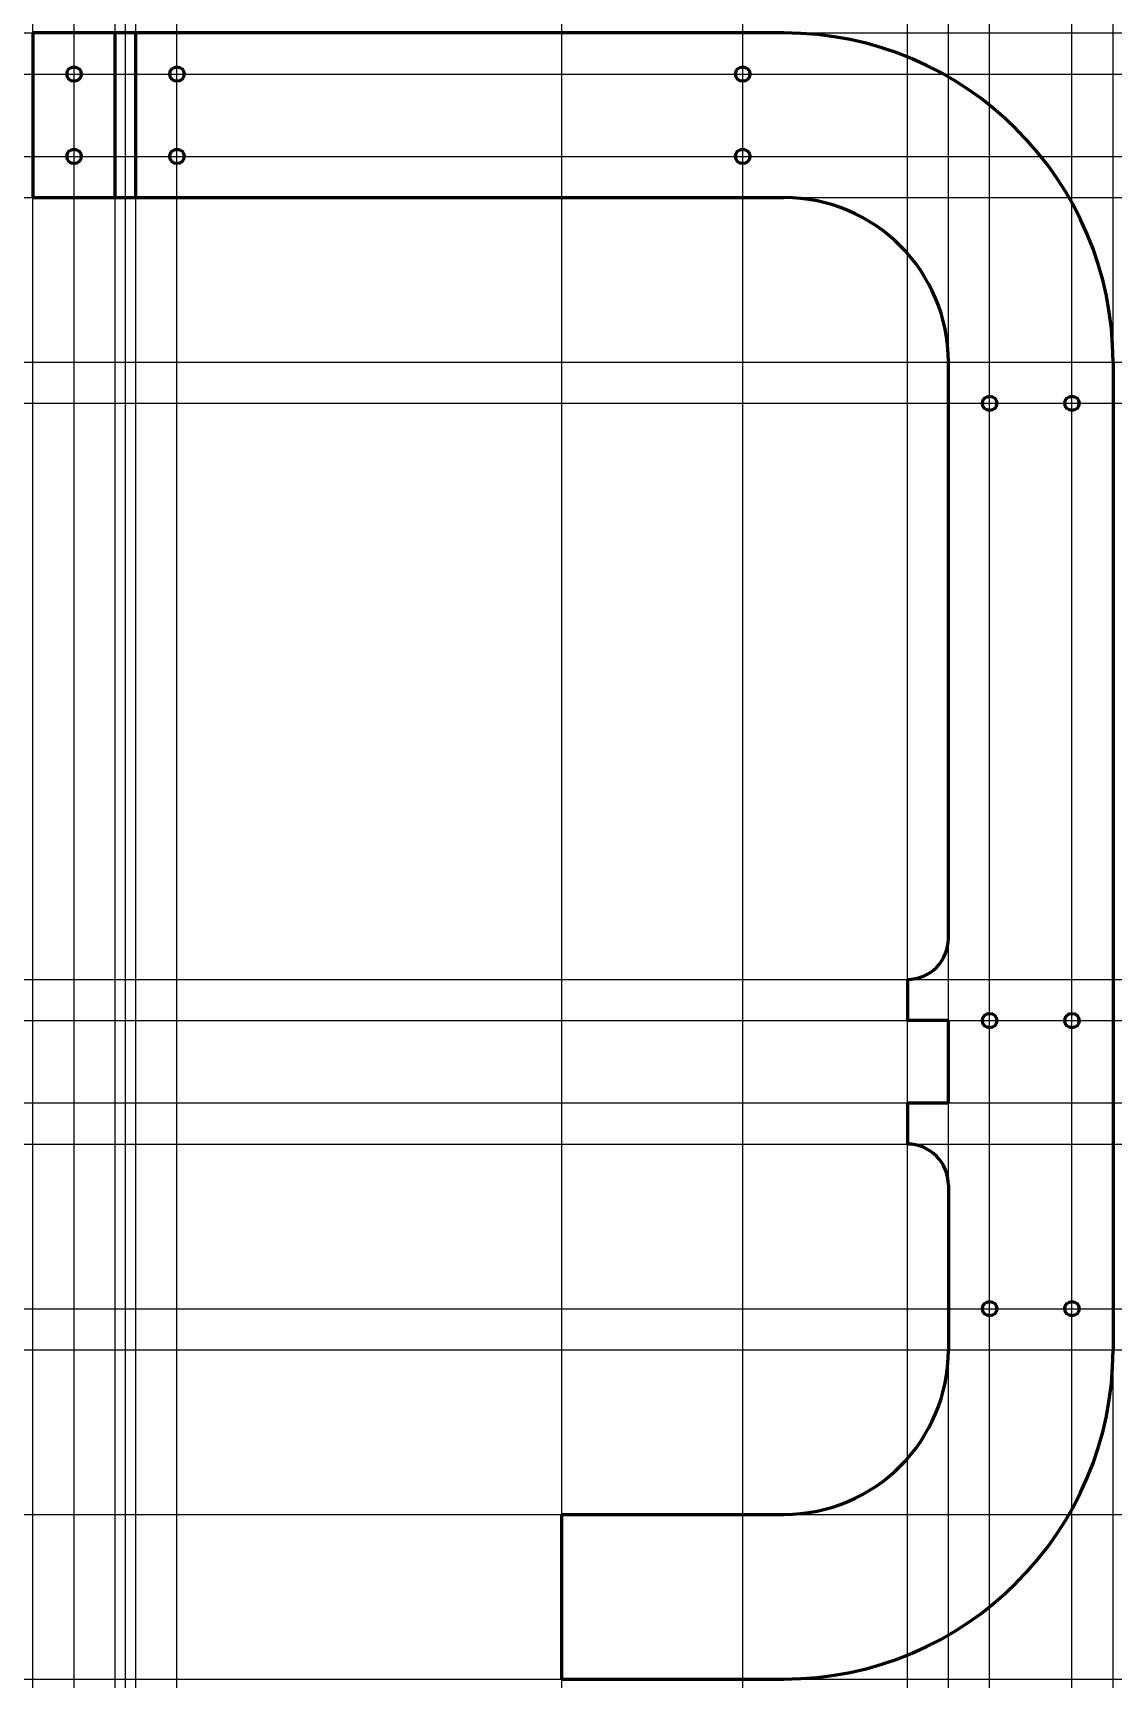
# Model space of a CAD drawing. Header units: millimetres. Extents: x -188 to 74, y 0 to 400.
import ezdxf

# ---------------------------------------------------------------- set-up
doc = ezdxf.new("R2010")
doc.units = ezdxf.units.MM
doc.linetypes.add('K5LT_BASIC', pattern=[0])

msp = doc.modelspace()

# ---------------------------------------------------------------- linework, layer by layer
at = {"color": 150, "linetype": 'K5LT_BASIC', "lineweight": 60, "true_color": 0x0080ff}
for p, q in [((-188.5, 400), (-188.5, 360)), ((-6, 400), (-188.5, 400)), ((-168.5, 360), (-168.5, 400)), ((-163.5, 360), (-163.5, 400)), ((-188.5, 360), (-6, 360)), ((34, 180), (34, 320)), ((74, 320), (74, 80)), ((24, 170), (24, 170)), ((24, 170), (24, 160)), ((34, 160), (24, 160)), ((34, 140), (34, 160)), ((24, 140), (24, 130)), ((24, 140), (34, 140)), ((24, 130), (24, 130)), ((34, 120), (34, 80)), ((-60, 0), (-60, 40)), ((-60, 40), (-6, 40)), ((74, 40), (74, 40)), ((-60, 0), (-6, 0)), ((34, 0), (34, 0))]:
    msp.add_line(p, q, dxfattribs=at)
at = {"color": 232, "true_color": 0xc52b79}
for p, direction in [((108.89, 400), (1, 0)), ((-188.5, 385.81), (0, 1)), ((-178.5, 380), (0, 1)), ((-168.5, 384.39), (0, 1)), ((-166, 438.25), (0, 1)), ((-163.5, 384.39), (0, 1)), ((-153.5, 380), (0, 1)), ((-60, 29.42), (0, 1)), ((-16, 296.09), (0, 1)), ((24, 124.72), (0, 1)), ((34, 177.41), (0, 1)), ((44, 287.63), (0, 1)), ((64, 287.63), (0, 1)), ((-185.13, 390), (1, 0)), ((-185.13, 370), (1, 0)), ((145.55, 360), (1, 0)), ((74, 129.25), (0, 1)), ((54.77, 320), (1, 0)), ((54.77, 310), (1, 0)), ((6.95, 170), (1, 0)), ((170.92, 160), (1, 0)), ((122.38, 140), (1, 0)), ((11.27, 130), (1, 0)), ((55.9, 90), (1, 0)), ((56.62, 80), (1, 0)), ((-23.2, 40), (1, 0)), ((0, 0), (1, 0))]:
    msp.add_xline(p, direction, dxfattribs=at)
at = {"color": 150, "linetype": 'K5LT_BASIC', "lineweight": 60, "true_color": 0x0080ff}
for centre in [(-178.5, 390), (-153.5, 390), (-16, 390), (-178.5, 370), (-153.5, 370), (-16, 370), (44, 310), (64, 310), (44, 160), (64, 160), (44, 90), (64, 90)]:
    msp.add_circle(centre, 1.75, dxfattribs=at)
for centre, radius, start, end in [((-6, 320), 80, 0, 90), ((-6, 320), 40, 0, 90), ((24, 180), 10, 270, 0), ((24, 120), 10, 0, 90), ((-6, 80), 40, 270, 0), ((-6, 80), 80, 270, 0)]:
    msp.add_arc(centre, radius, start, end, dxfattribs=at)

doc.saveas('drawing.dxf')
